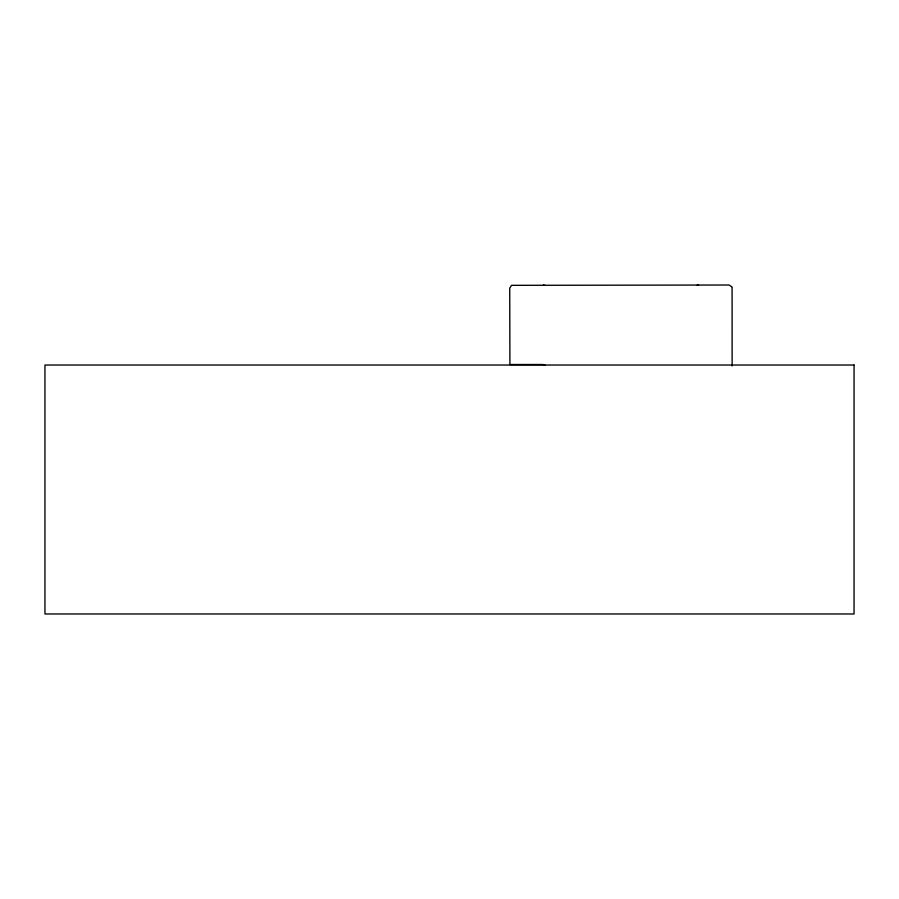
<?xml version="1.0" encoding="UTF-8"?>
<svg xmlns="http://www.w3.org/2000/svg" width="899" height="899" viewBox="0 0 899 899"><rect width="100%" height="100%" fill="white"/><g stroke="black" fill="none" stroke-linecap="round" stroke-linejoin="round"><path stroke-width="1.35" d="M732.089 287.489L732.134 365.96M697.085 285.331L698.467 285.017M543.356 285.017L544.727 285.331M545.401 365.477L542.782 364.5L509.913 364.5L509.722 288.197L511.52 285.331L728.999 285.017L731.865 286.815M854.05 365.028L44.95 365.028L44.95 613.983L854.05 613.983L854.05 365.028"/></g></svg>
